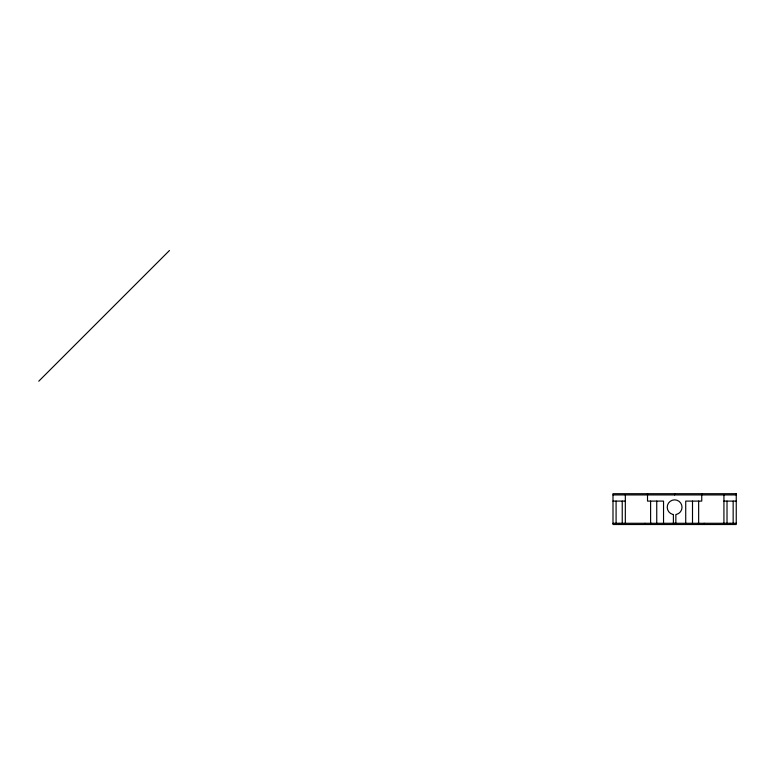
<?xml version="1.0" encoding="UTF-8"?>
<svg xmlns="http://www.w3.org/2000/svg" width="775" height="775" viewBox="0 0 775 775"><rect width="100%" height="100%" fill="white"/><g stroke="black" fill="none" stroke-linecap="round" stroke-linejoin="round"><path stroke-width="1.16" d="M38.75 381.213L169.473 250.49M612.996 494.934L736.25 494.934M612.996 501.096L625.328 501.096M723.928 501.096L736.25 501.096M612.996 523.28L736.25 523.28M733.16 501.096L733.16 523.28M730.089 523.28L730.089 524.51M727.018 501.096L727.018 523.28M723.928 494.934L723.928 523.28M704.204 523.28L704.204 524.51M701.743 493.704L701.743 501.096L685.72 501.096L685.72 523.28M698.653 501.096L698.653 523.28M698.042 523.28L698.042 524.51M692.501 501.096L692.501 523.28M675.858 523.28L675.858 514.493L676.536 514.397A7.392 7.392 0 0 0 680.683 503.014A7.392 7.392 0 0 0 668.563 503.014A7.392 7.392 0 0 0 672.71 514.397L673.388 514.493L673.388 523.28M674.628 493.704L674.628 494.934M674.628 523.28L674.628 524.51M663.536 523.28L663.536 501.096L647.512 501.096L647.512 493.704M656.745 501.096L656.745 523.28M651.203 523.28L651.203 524.51M650.603 501.096L650.603 523.28M645.042 523.28L645.042 524.51M625.328 494.934L625.328 523.28M622.238 501.096L622.238 523.28M619.167 523.28L619.167 524.51M616.086 501.096L616.086 523.28M736.25 493.704L612.996 493.704L612.996 524.51L736.25 524.51L736.25 493.704"/></g></svg>
